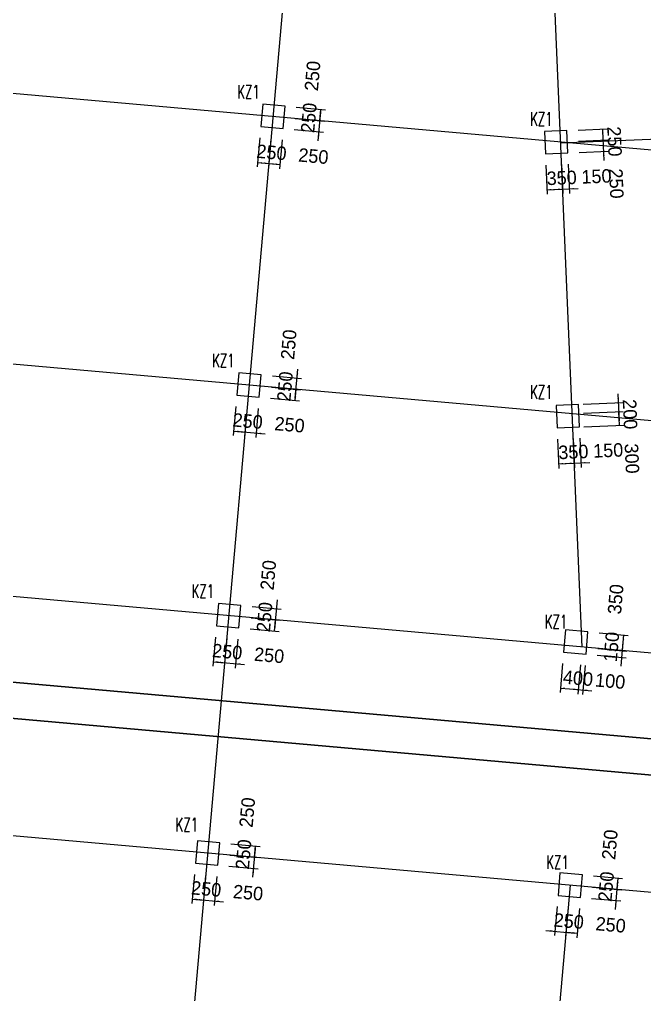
# Model space of a CAD drawing. Extents: x 387171 to 699106, y 11966 to 245688.
# Drawn here: x 638718 to 652625, y 77173 to 98863 of the extents above; entities that cross this region are included whole.
import ezdxf

# ---------------------------------------------------------------- set-up
doc = ezdxf.new("R2010")
doc.units = 0
doc.header["$LTSCALE"] = 100
doc.header["$MEASUREMENT"] = 0
for name, color, linetype in [('COLU', 7, 'Continuous'), ('DIM', 3, 'Continuous'), ('DOTE', 253, 'Continuous'), ('NUM', 7, 'Continuous')]:
    doc.layers.add(name, color=color, linetype=linetype)
doc.styles.get("Standard").update_dxf_attribs({"font": 'standard'})
doc.styles.add('tk', font='tk')
doc.dimstyles.get("Standard").update_dxf_attribs({"dimtxt": 300, "dimasz": 100, "dimexe": 100, "dimexo": 250, "dimgap": 100, "dimtad": 0, "dimtoh": 1, "dimdec": 0, "dimdsep": 46, "dimcen": 0.09, "dimclrt": 7, "dimadec": 0, "dimazin": 0, "dimtfac": 1, "dimtdec": 4, "dimtofl": 0, "dimtmove": 0, "dimatfit": 3, "dimfxl": 1, "dimtolj": 1, "dimtzin": 0, "dimarcsym": 0})

# ---------------------------------------------------------------- blocks, each defined once
blk = doc.blocks.new('*D4339')
at = {"layer": 'DIM', "color": 0, "linetype": 'ByBlock', "lineweight": -2}
for p, q in [((650690, 89528), (650717, 88878)), ((651039, 89543), (651067, 88893)), ((650713, 88978), (651063, 88993))]:
    blk.add_line(p, q, dxfattribs=at)
for points in [[(650713, 88978), (650812, 88999), (650814, 88966)], [(651063, 88993), (650964, 88972), (650962, 89006)]]:
    blk.add_solid(points, dxfattribs=at)
at = {"layer": 'DIM', "color": 7, "linetype": 'Continuous', "lineweight": -2, "insert": (651042, 89242), "char_height": 300, "width": 566.67, "attachment_point": 5, "rotation": 2.444, "style": 'tk'}
blk.add_mtext('350', dxfattribs=at)
blk = doc.blocks.new('*D434')
at = {"layer": 'DIM', "color": 0, "linetype": 'ByBlock', "lineweight": -2}
for p, q in [((651039, 89543), (651067, 88893)), ((651189, 89549), (651217, 88900)), ((650863, 88985), (651412, 89008))]:
    blk.add_line(p, q, dxfattribs=at)
for points in [[(651063, 88993), (650964, 88972), (650962, 89006)], [(651213, 89000), (651312, 89020), (651313, 88987)]]:
    blk.add_solid(points, dxfattribs=at)
at = {"layer": 'DIM', "color": 7, "linetype": 'Continuous', "lineweight": -2, "insert": (651817, 89276), "char_height": 300, "width": 476.67, "attachment_point": 5, "rotation": 2.444, "style": 'tk'}
blk.add_mtext('150', dxfattribs=at)
blk = doc.blocks.new('*D311')
at = {"layer": 'DIM', "color": 0, "linetype": 'ByBlock', "lineweight": -2}
for p, q in [((650804, 84539), (650746, 83892)), ((651202, 84504), (651145, 83856)), ((650755, 83991), (651153, 83956))]:
    blk.add_line(p, q, dxfattribs=at)
for points in [[(650755, 83991), (650856, 83999), (650853, 83966)], [(651153, 83956), (651052, 83948), (651055, 83981)]]:
    blk.add_solid(points, dxfattribs=at)
at = {"layer": 'DIM', "color": 7, "linetype": 'Continuous', "lineweight": -2, "insert": (651146, 84208), "char_height": 300, "width": 576.67, "attachment_point": 5, "rotation": 354.9316, "style": 'tk'}
blk.add_mtext('400', dxfattribs=at)
blk = doc.blocks.new('*D25')
at = {"layer": 'DIM', "color": 0, "linetype": 'ByBlock', "lineweight": -2}
for p, q in [((651202, 84504), (651145, 83856)), ((651302, 84495), (651244, 83848)), ((650954, 83974), (651452, 83929))]:
    blk.add_line(p, q, dxfattribs=at)
for points in [[(651153, 83956), (651052, 83948), (651055, 83981)], [(651253, 83947), (651354, 83955), (651351, 83922)]]:
    blk.add_solid(points, dxfattribs=at)
at = {"layer": 'DIM', "color": 7, "linetype": 'Continuous', "lineweight": -2, "insert": (651863, 84144), "char_height": 300, "width": 476.67, "attachment_point": 5, "rotation": 354.9316, "style": 'tk'}
blk.add_mtext('100', dxfattribs=at)
blk = doc.blocks.new('*D814')
at = {"layer": 'DIM', "color": 0, "linetype": 'ByBlock', "lineweight": -2}
for p, q in [((651586, 84871), (652233, 84814)), ((652103, 84474), (652152, 85022)), ((651573, 84722), (652220, 84665))]:
    blk.add_line(p, q, dxfattribs=at)
for points in [[(652134, 84823), (652126, 84924), (652159, 84921)], [(652121, 84673), (652128, 84572), (652095, 84575)]]:
    blk.add_solid(points, dxfattribs=at)
at = {"layer": 'DIM', "color": 7, "linetype": 'Continuous', "lineweight": -2, "insert": (651890, 84906), "char_height": 300, "width": 476.67, "attachment_point": 5, "rotation": 84.9316, "style": 'tk'}
blk.add_mtext('150', dxfattribs=at)
blk = doc.blocks.new('*D764')
at = {"layer": 'DIM', "color": 0, "linetype": 'ByBlock', "lineweight": -2}
for p, q in [((651617, 85220), (652264, 85163)), ((652134, 84823), (652165, 85171)), ((651586, 84871), (652233, 84814))]:
    blk.add_line(p, q, dxfattribs=at)
for points in [[(652165, 85171), (652173, 85070), (652139, 85073)], [(652134, 84823), (652126, 84924), (652159, 84921)]]:
    blk.add_solid(points, dxfattribs=at)
at = {"layer": 'DIM', "color": 7, "linetype": 'Continuous', "lineweight": -2, "insert": (651984, 85967), "char_height": 300, "width": 566.67, "attachment_point": 5, "rotation": 84.9316, "style": 'tk'}
blk.add_mtext('350', dxfattribs=at)
blk = doc.blocks.new('*D1690')
at = {"layer": 'DIM', "color": 0, "linetype": 'ByBlock', "lineweight": -2}
for p, q in [((643078, 85124), (643021, 84476)), ((643328, 85102), (643270, 84454)), ((643030, 84576), (643279, 84554))]:
    blk.add_line(p, q, dxfattribs=at)
for points in [[(643030, 84576), (643131, 84584), (643128, 84551)], [(643279, 84554), (643178, 84546), (643181, 84579)]]:
    blk.add_solid(points, dxfattribs=at)
at = {"layer": 'DIM', "color": 7, "linetype": 'Continuous', "lineweight": -2, "insert": (643341, 84799), "char_height": 300, "width": 566.67, "attachment_point": 5, "rotation": 354.9316, "style": 'tk'}
blk.add_mtext('250', dxfattribs=at)
blk = doc.blocks.new('*D1273')
at = {"layer": 'DIM', "color": 0, "linetype": 'ByBlock', "lineweight": -2}
for p, q in [((643328, 85102), (643270, 84454)), ((643577, 85080), (643519, 84432)), ((643080, 84572), (643727, 84514))]:
    blk.add_line(p, q, dxfattribs=at)
for points in [[(643279, 84554), (643178, 84546), (643181, 84579)], [(643528, 84532), (643629, 84540), (643626, 84506)]]:
    blk.add_solid(points, dxfattribs=at)
at = {"layer": 'DIM', "color": 7, "linetype": 'Continuous', "lineweight": -2, "insert": (644274, 84717), "char_height": 300, "width": 566.67, "attachment_point": 5, "rotation": 354.9316, "style": 'tk'}
blk.add_mtext('250', dxfattribs=at)
blk = doc.blocks.new('*D2163')
at = {"layer": 'DIM', "color": 0, "linetype": 'ByBlock', "lineweight": -2}
for p, q in [((643870, 85556), (644517, 85498)), ((644395, 85258), (644418, 85507)), ((643848, 85307), (644495, 85249))]:
    blk.add_line(p, q, dxfattribs=at)
for points in [[(644418, 85507), (644425, 85406), (644392, 85409)], [(644395, 85258), (644388, 85359), (644421, 85356)]]:
    blk.add_solid(points, dxfattribs=at)
at = {"layer": 'DIM', "color": 7, "linetype": 'Continuous', "lineweight": -2, "insert": (644172, 85569), "char_height": 300, "width": 566.67, "attachment_point": 5, "rotation": 84.9316, "style": 'tk'}
blk.add_mtext('250', dxfattribs=at)
blk = doc.blocks.new('*D2111')
at = {"layer": 'DIM', "color": 0, "linetype": 'ByBlock', "lineweight": -2}
for p, q in [((644400, 85308), (644457, 85955)), ((643892, 85805), (644539, 85747)), ((643870, 85556), (644517, 85498))]:
    blk.add_line(p, q, dxfattribs=at)
for points in [[(644440, 85756), (644432, 85857), (644465, 85854)], [(644418, 85507), (644425, 85406), (644392, 85409)]]:
    blk.add_solid(points, dxfattribs=at)
at = {"layer": 'DIM', "color": 7, "linetype": 'Continuous', "lineweight": -2, "insert": (644255, 86502), "char_height": 300, "width": 566.67, "attachment_point": 5, "rotation": 84.9316, "style": 'tk'}
blk.add_mtext('250', dxfattribs=at)
blk = doc.blocks.new('*D3377')
at = {"layer": 'DIM', "color": 0, "linetype": 'ByBlock', "lineweight": -2}
for p, q in [((650429, 95624), (650457, 94975)), ((650779, 95639), (650807, 94990)), ((650453, 95075), (650803, 95090))]:
    blk.add_line(p, q, dxfattribs=at)
for points in [[(650453, 95075), (650552, 95096), (650553, 95062)], [(650803, 95090), (650703, 95069), (650702, 95102)]]:
    blk.add_solid(points, dxfattribs=at)
at = {"layer": 'DIM', "color": 7, "linetype": 'Continuous', "lineweight": -2, "insert": (650782, 95339), "char_height": 300, "width": 566.67, "attachment_point": 5, "rotation": 2.444, "style": 'tk'}
blk.add_mtext('350', dxfattribs=at)
blk = doc.blocks.new('*D3262')
at = {"layer": 'DIM', "color": 0, "linetype": 'ByBlock', "lineweight": -2}
for p, q in [((650779, 95639), (650807, 94990)), ((650929, 95645), (650957, 94996)), ((650603, 95081), (651152, 95104))]:
    blk.add_line(p, q, dxfattribs=at)
for points in [[(650803, 95090), (650703, 95069), (650702, 95102)], [(650952, 95096), (651052, 95117), (651053, 95084)]]:
    blk.add_solid(points, dxfattribs=at)
at = {"layer": 'DIM', "color": 7, "linetype": 'Continuous', "lineweight": -2, "insert": (651556, 95372), "char_height": 300, "width": 476.67, "attachment_point": 5, "rotation": 2.444, "style": 'tk'}
blk.add_mtext('150', dxfattribs=at)
blk = doc.blocks.new('*D2905')
at = {"layer": 'DIM', "color": 0, "linetype": 'ByBlock', "lineweight": -2}
for p, q in [((651726, 95729), (651698, 96379)), ((651157, 96156), (651807, 96183)), ((651168, 95906), (651817, 95934))]:
    blk.add_line(p, q, dxfattribs=at)
for points in [[(651707, 96179), (651686, 96278), (651719, 96280)], [(651718, 95929), (651738, 95830), (651705, 95829)]]:
    blk.add_solid(points, dxfattribs=at)
at = {"layer": 'DIM', "color": 7, "linetype": 'Continuous', "lineweight": -2, "insert": (651998, 95214), "char_height": 300, "width": 566.67, "attachment_point": 5, "rotation": 272.444, "style": 'tk'}
blk.add_mtext('250', dxfattribs=at)
blk = doc.blocks.new('*D3819')
at = {"layer": 'DIM', "color": 0, "linetype": 'ByBlock', "lineweight": -2}
for p, q in [((651147, 96405), (651796, 96433)), ((651707, 96179), (651696, 96429)), ((651157, 96156), (651807, 96183))]:
    blk.add_line(p, q, dxfattribs=at)
for points in [[(651696, 96429), (651717, 96330), (651684, 96328)], [(651707, 96179), (651686, 96278), (651719, 96280)]]:
    blk.add_solid(points, dxfattribs=at)
at = {"layer": 'DIM', "color": 7, "linetype": 'Continuous', "lineweight": -2, "insert": (651958, 96150), "char_height": 300, "width": 566.67, "attachment_point": 5, "rotation": 272.444, "style": 'tk'}
blk.add_mtext('250', dxfattribs=at)
blk = doc.blocks.new('*D1814')
at = {"layer": 'DIM', "color": 0, "linetype": 'ByBlock', "lineweight": -2}
for p, q in [((644064, 96230), (644006, 95583)), ((644313, 96208), (644255, 95561)), ((644015, 95682), (644264, 95660))]:
    blk.add_line(p, q, dxfattribs=at)
for points in [[(644015, 95682), (644116, 95690), (644113, 95657)], [(644264, 95660), (644163, 95653), (644166, 95686)]]:
    blk.add_solid(points, dxfattribs=at)
at = {"layer": 'DIM', "color": 7, "linetype": 'Continuous', "lineweight": -2, "insert": (644326, 95906), "char_height": 300, "width": 566.67, "attachment_point": 5, "rotation": 354.9316, "style": 'tk'}
blk.add_mtext('250', dxfattribs=at)
blk = doc.blocks.new('*D1776')
at = {"layer": 'DIM', "color": 0, "linetype": 'ByBlock', "lineweight": -2}
for p, q in [((644313, 96208), (644255, 95561)), ((644562, 96186), (644504, 95539)), ((644264, 95660), (644513, 95638))]:
    blk.add_line(p, q, dxfattribs=at)
for points in [[(644264, 95660), (644365, 95668), (644362, 95635)], [(644513, 95638), (644412, 95631), (644415, 95664)]]:
    blk.add_solid(points, dxfattribs=at)
at = {"layer": 'DIM', "color": 7, "linetype": 'Continuous', "lineweight": -2, "insert": (645259, 95823), "char_height": 300, "width": 566.67, "attachment_point": 5, "rotation": 354.9316, "style": 'tk'}
blk.add_mtext('250', dxfattribs=at)
blk = doc.blocks.new('*D1355')
at = {"layer": 'DIM', "color": 0, "linetype": 'ByBlock', "lineweight": -2}
for p, q in [((645363, 96165), (645420, 96813)), ((644855, 96662), (645502, 96605)), ((644833, 96413), (645480, 96356))]:
    blk.add_line(p, q, dxfattribs=at)
for points in [[(645403, 96614), (645395, 96715), (645428, 96712)], [(645381, 96365), (645388, 96263), (645355, 96266)]]:
    blk.add_solid(points, dxfattribs=at)
at = {"layer": 'DIM', "color": 7, "linetype": 'Continuous', "lineweight": -2, "insert": (645157, 96676), "char_height": 300, "width": 566.67, "attachment_point": 5, "rotation": 84.9316, "style": 'tk'}
blk.add_mtext('250', dxfattribs=at)
blk = doc.blocks.new('*D2231')
at = {"layer": 'DIM', "color": 0, "linetype": 'ByBlock', "lineweight": -2}
for p, q in [((644877, 96911), (645524, 96854)), ((645403, 96614), (645425, 96863)), ((644855, 96662), (645502, 96605))]:
    blk.add_line(p, q, dxfattribs=at)
for points in [[(645425, 96863), (645432, 96761), (645399, 96764)], [(645403, 96614), (645395, 96715), (645428, 96712)]]:
    blk.add_solid(points, dxfattribs=at)
at = {"layer": 'DIM', "color": 7, "linetype": 'Continuous', "lineweight": -2, "insert": (645240, 97608), "char_height": 300, "width": 566.67, "attachment_point": 5, "rotation": 84.9316, "style": 'tk'}
blk.add_mtext('250', dxfattribs=at)
blk = doc.blocks.new('*D1694')
at = {"layer": 'DIM', "color": 0, "linetype": 'ByBlock', "lineweight": -2}
for p, q in [((643533, 90254), (643476, 89606)), ((643782, 90232), (643725, 89584)), ((643485, 89706), (643734, 89684))]:
    blk.add_line(p, q, dxfattribs=at)
for points in [[(643485, 89706), (643586, 89714), (643583, 89681)], [(643734, 89684), (643633, 89676), (643636, 89709)]]:
    blk.add_solid(points, dxfattribs=at)
at = {"layer": 'DIM', "color": 7, "linetype": 'Continuous', "lineweight": -2, "insert": (643796, 89929), "char_height": 300, "width": 566.67, "attachment_point": 5, "rotation": 354.9316, "style": 'tk'}
blk.add_mtext('250', dxfattribs=at)
blk = doc.blocks.new('*D1354')
at = {"layer": 'DIM', "color": 0, "linetype": 'ByBlock', "lineweight": -2}
for p, q in [((643782, 90232), (643725, 89584)), ((644032, 90210), (643974, 89562)), ((643535, 89702), (644182, 89644))]:
    blk.add_line(p, q, dxfattribs=at)
for points in [[(643734, 89684), (643633, 89676), (643636, 89709)], [(643983, 89662), (644084, 89670), (644081, 89636)]]:
    blk.add_solid(points, dxfattribs=at)
at = {"layer": 'DIM', "color": 7, "linetype": 'Continuous', "lineweight": -2, "insert": (644729, 89847), "char_height": 300, "width": 566.67, "attachment_point": 5, "rotation": 354.9316, "style": 'tk'}
blk.add_mtext('250', dxfattribs=at)
blk = doc.blocks.new('*D2304')
at = {"layer": 'DIM', "color": 0, "linetype": 'ByBlock', "lineweight": -2}
for p, q in [((644325, 90686), (644972, 90628)), ((644850, 90388), (644873, 90637)), ((644303, 90437), (644950, 90379))]:
    blk.add_line(p, q, dxfattribs=at)
for points in [[(644850, 90388), (644843, 90489), (644876, 90486)], [(644873, 90637), (644880, 90536), (644847, 90539)]]:
    blk.add_solid(points, dxfattribs=at)
at = {"layer": 'DIM', "color": 7, "linetype": 'Continuous', "lineweight": -2, "insert": (644627, 90699), "char_height": 300, "width": 566.67, "attachment_point": 5, "rotation": 84.9316, "style": 'tk'}
blk.add_mtext('250', dxfattribs=at)
blk = doc.blocks.new('*D2197')
at = {"layer": 'DIM', "color": 0, "linetype": 'ByBlock', "lineweight": -2}
for p, q in [((644347, 90935), (644994, 90877)), ((644855, 90438), (644912, 91085)), ((644325, 90686), (644972, 90628))]:
    blk.add_line(p, q, dxfattribs=at)
for points in [[(644895, 90886), (644887, 90987), (644920, 90984)], [(644873, 90637), (644880, 90536), (644847, 90539)]]:
    blk.add_solid(points, dxfattribs=at)
at = {"layer": 'DIM', "color": 7, "linetype": 'Continuous', "lineweight": -2, "insert": (644710, 91632), "char_height": 300, "width": 566.67, "attachment_point": 5, "rotation": 84.9316, "style": 'tk'}
blk.add_mtext('250', dxfattribs=at)
blk = doc.blocks.new('*D4408')
at = {"layer": 'DIM', "color": 0, "linetype": 'ByBlock', "lineweight": -2}
for p, q in [((650679, 79129), (650621, 78482)), ((650928, 79107), (650870, 78460)), ((650431, 78599), (651078, 78541))]:
    blk.add_line(p, q, dxfattribs=at)
for points in [[(650630, 78581), (650529, 78573), (650532, 78607)], [(650879, 78559), (650980, 78567), (650977, 78534)]]:
    blk.add_solid(points, dxfattribs=at)
at = {"layer": 'DIM', "color": 7, "linetype": 'Continuous', "lineweight": -2, "insert": (650941, 78805), "char_height": 300, "width": 566.67, "attachment_point": 5, "rotation": 354.9316, "style": 'tk'}
blk.add_mtext('250', dxfattribs=at)
blk = doc.blocks.new('*D505')
at = {"layer": 'DIM', "color": 0, "linetype": 'ByBlock', "lineweight": -2}
for p, q in [((650928, 79107), (650870, 78460)), ((651177, 79085), (651119, 78437)), ((650879, 78559), (651128, 78537))]:
    blk.add_line(p, q, dxfattribs=at)
for points in [[(650879, 78559), (650980, 78567), (650977, 78534)], [(651128, 78537), (651027, 78529), (651030, 78562)]]:
    blk.add_solid(points, dxfattribs=at)
at = {"layer": 'DIM', "color": 7, "linetype": 'Continuous', "lineweight": -2, "insert": (651874, 78722), "char_height": 300, "width": 566.67, "attachment_point": 5, "rotation": 354.9316, "style": 'tk'}
blk.add_mtext('250', dxfattribs=at)
blk = doc.blocks.new('*D225')
at = {"layer": 'DIM', "color": 0, "linetype": 'ByBlock', "lineweight": -2}
for p, q in [((651978, 79064), (652035, 79711)), ((651470, 79561), (652117, 79503)), ((651448, 79312), (652095, 79254))]:
    blk.add_line(p, q, dxfattribs=at)
for points in [[(652018, 79512), (652010, 79613), (652043, 79610)], [(651996, 79263), (652003, 79162), (651970, 79165)]]:
    blk.add_solid(points, dxfattribs=at)
at = {"layer": 'DIM', "color": 7, "linetype": 'Continuous', "lineweight": -2, "insert": (651772, 79574), "char_height": 300, "width": 566.67, "attachment_point": 5, "rotation": 84.9316, "style": 'tk'}
blk.add_mtext('250', dxfattribs=at)
blk = doc.blocks.new('*D1327')
at = {"layer": 'DIM', "color": 0, "linetype": 'ByBlock', "lineweight": -2}
for p, q in [((651492, 79810), (652139, 79752)), ((652018, 79512), (652040, 79761)), ((651470, 79561), (652117, 79503))]:
    blk.add_line(p, q, dxfattribs=at)
for points in [[(652018, 79512), (652010, 79613), (652043, 79610)], [(652040, 79761), (652048, 79660), (652014, 79663)]]:
    blk.add_solid(points, dxfattribs=at)
at = {"layer": 'DIM', "color": 7, "linetype": 'Continuous', "lineweight": -2, "insert": (651855, 80507), "char_height": 300, "width": 566.67, "attachment_point": 5, "rotation": 84.9316, "style": 'tk'}
blk.add_mtext('250', dxfattribs=at)
blk = doc.blocks.new('*D1042')
at = {"layer": 'DIM', "color": 0, "linetype": 'ByBlock', "lineweight": -2}
for p, q in [((642610, 79845), (642553, 79197)), ((642859, 79823), (642802, 79175)), ((642562, 79297), (642811, 79275))]:
    blk.add_line(p, q, dxfattribs=at)
for points in [[(642562, 79297), (642663, 79305), (642660, 79271)], [(642811, 79275), (642710, 79267), (642713, 79300)]]:
    blk.add_solid(points, dxfattribs=at)
at = {"layer": 'DIM', "color": 7, "linetype": 'Continuous', "lineweight": -2, "insert": (642873, 79520), "char_height": 300, "width": 566.67, "attachment_point": 5, "rotation": 354.9316, "style": 'tk'}
blk.add_mtext('250', dxfattribs=at)
blk = doc.blocks.new('*D1867')
at = {"layer": 'DIM', "color": 0, "linetype": 'ByBlock', "lineweight": -2}
for p, q in [((642859, 79823), (642802, 79175)), ((643108, 79800), (643051, 79153)), ((642611, 79292), (643259, 79235))]:
    blk.add_line(p, q, dxfattribs=at)
for points in [[(642811, 79275), (642710, 79267), (642713, 79300)], [(643060, 79253), (643161, 79260), (643158, 79227)]]:
    blk.add_solid(points, dxfattribs=at)
at = {"layer": 'DIM', "color": 7, "linetype": 'Continuous', "lineweight": -2, "insert": (643805, 79437), "char_height": 300, "width": 566.67, "attachment_point": 5, "rotation": 354.9316, "style": 'tk'}
blk.add_mtext('250', dxfattribs=at)
blk = doc.blocks.new('*D1780')
at = {"layer": 'DIM', "color": 0, "linetype": 'ByBlock', "lineweight": -2}
for p, q in [((643402, 80276), (644049, 80219)), ((643910, 79780), (643967, 80427)), ((643379, 80027), (644027, 79970))]:
    blk.add_line(p, q, dxfattribs=at)
for points in [[(643949, 80228), (643942, 80329), (643975, 80326)], [(643927, 79979), (643935, 79878), (643902, 79881)]]:
    blk.add_solid(points, dxfattribs=at)
at = {"layer": 'DIM', "color": 7, "linetype": 'Continuous', "lineweight": -2, "insert": (643704, 80290), "char_height": 300, "width": 566.67, "attachment_point": 5, "rotation": 84.9316, "style": 'tk'}
blk.add_mtext('250', dxfattribs=at)
blk = doc.blocks.new('*D1491')
at = {"layer": 'DIM', "color": 0, "linetype": 'ByBlock', "lineweight": -2}
for p, q in [((643424, 80525), (644071, 80468)), ((643949, 80228), (643971, 80477)), ((643402, 80276), (644049, 80219))]:
    blk.add_line(p, q, dxfattribs=at)
for points in [[(643971, 80477), (643979, 80376), (643946, 80379)], [(643949, 80228), (643942, 80329), (643975, 80326)]]:
    blk.add_solid(points, dxfattribs=at)
at = {"layer": 'DIM', "color": 7, "linetype": 'Continuous', "lineweight": -2, "insert": (643787, 81223), "char_height": 300, "width": 566.67, "attachment_point": 5, "rotation": 84.9316, "style": 'tk'}
blk.add_mtext('250', dxfattribs=at)
blk = doc.blocks.new('*D2097')
at = {"layer": 'DIM', "color": 0, "linetype": 'ByBlock', "lineweight": -2}
for p, q in [((652033, 90536), (652059, 89936)), ((651257, 90303), (652141, 90340)), ((651266, 90103), (652150, 90141))]:
    blk.add_line(p, q, dxfattribs=at)
for points in [[(652041, 90336), (652021, 90435), (652054, 90437)], [(652050, 90136), (652071, 90037), (652038, 90036)]]:
    blk.add_solid(points, dxfattribs=at)
at = {"layer": 'DIM', "color": 7, "linetype": 'Continuous', "lineweight": -2, "insert": (652303, 90082), "char_height": 300, "width": 566.67, "attachment_point": 5, "rotation": 272.444, "style": 'tk'}
blk.add_mtext('200', dxfattribs=at)
blk = doc.blocks.new('*D49')
at = {"layer": 'DIM', "color": 0, "linetype": 'ByBlock', "lineweight": -2}
for p, q in [((651266, 90103), (652150, 90141)), ((652050, 90136), (652063, 89837)), ((651278, 89803), (652163, 89841))]:
    blk.add_line(p, q, dxfattribs=at)
for points in [[(652050, 90136), (652071, 90037), (652038, 90036)], [(652063, 89837), (652042, 89936), (652075, 89937)]]:
    blk.add_solid(points, dxfattribs=at)
at = {"layer": 'DIM', "color": 7, "linetype": 'Continuous', "lineweight": -2, "insert": (652345, 89096), "char_height": 300, "width": 566.67, "attachment_point": 5, "rotation": 272.444, "style": 'tk'}
blk.add_mtext('300', dxfattribs=at)
blk = doc.blocks.new('后浇带现场')
at = {"color": 6, "lineweight": 30}
for points in [[(821257, 720830), (821257, 688843), (805860, 662656), (825600, 651049), (814026, 631365), (812236, 611185), (845904, 608199)], [(822057, 720830), (822057, 688625), (806955, 662940), (826695, 651333), (814807, 631115), (813104, 611911), (845975, 608996)]]:
    blk.add_lwpolyline(points, dxfattribs=at)

msp = doc.modelspace()

# ---------------------------------------------------------------- linework, layer by layer
at = {"layer": 'COLU'}
for points in [[(644085.6, 96479.4), (644583.7, 96435.2), (644627.8, 96933.2), (644129.8, 96977.4)], [(650418.7, 95873.9), (650918.3, 95895.2), (650897, 96394.7), (650397.4, 96373.4)], [(643555.5, 90502.8), (644053.6, 90458.6), (644097.8, 90956.7), (643599.7, 91000.9)], [(650679, 89777.5), (651178.5, 89798.8), (651157.2, 90298.3), (650657.6, 90277)], [(643100.6, 85372.9), (643598.6, 85328.8), (643642.8, 85826.8), (643144.7, 85871)], [(650825.7, 84788.2), (651323.7, 84744), (651367.9, 85242.1), (650869.8, 85286.2)], [(642632.3, 80093.7), (643130.4, 80049.5), (643174.6, 80547.5), (642676.5, 80591.7)], [(650700.7, 79378.1), (651198.7, 79333.9), (651242.9, 79832), (650744.9, 79876.1)]]:
    msp.add_lwpolyline(points, close=True, dxfattribs=at)
at = {"layer": 'DOTE'}
for p, q in [((651237.4, 84902.3), (646702.6, 191147.6)), ((644842.6, 102184.8), (639406.7, 40893.9)), ((666469.9, 94745), (595896.9, 101004.2)), ((663847, 96669.3), (650759, 96110.7)), ((665939.9, 88768.5), (595366.9, 95027.7)), ((665484.9, 83638.6), (587740.1, 90533.9)), ((665016.7, 78359.4), (587271.8, 85254.6)), ((650971.8, 79605), (647475, 40178.3))]:
    msp.add_line(p, q, dxfattribs=at)

# ---------------------------------------------------------------- block references
at = {"color": 3, "lineweight": 30}
msp.add_blockref('后浇带现场', (-182998.7, -527042.1), dxfattribs=at)

# ---------------------------------------------------------------- texts
at = {"layer": 'NUM', "color": 200, "width": 0.7}
for p in [(643563.8, 97104.2), (650080.2, 96500.8), (643003.2, 91127.6), (650079.4, 90425), (642548.2, 85997.7), (650406.5, 85316.1), (642189.5, 80802.7), (650439.8, 79966.1)]:
    msp.add_text('KZ1', height=300, dxfattribs=at).set_placement(p)

# ---------------------------------------------------------------- dimensions: what is measured, and where the dimension line sits
at = {"layer": 'DIM', "color": 200}
for p1, p2, distance, picture, middle in [((644605.7, 96684.2), (644627.8, 96933.2), -800, '*D2231', (645194.9, 97101.9)), ((644583.7, 96435.2), (644605.7, 96684.2), -800, '*D1355', (645112.2, 96169.4)), ((650907.6, 96145), (650897, 96394.7), -800, '*D3819', (651936.7, 96657.4)), ((644085.6, 96479.4), (644334.6, 96457.3), -800, '*D1814', (643819.8, 95950.8)), ((644334.6, 96457.3), (644583.7, 96435.2), -800, '*D1776', (644752.3, 95868.1)), ((650918.3, 95895.2), (650907.6, 96145), -800, '*D2905', (651976.6, 95722.1)), ((650418.7, 95873.9), (650768.4, 95888.8), -800, '*D3377', (650224.3, 95315.1)), ((650768.4, 95888.8), (650918.3, 95895.2), -800, '*D3262', (651143.5, 95354.3)), ((644075.7, 90707.7), (644097.8, 90956.7), -800, '*D2197', (644664.9, 91125.3)), ((644053.6, 90458.6), (644075.7, 90707.7), -800, '*D2304', (644582.2, 90192.8)), ((643555.5, 90502.8), (643804.6, 90480.7), -800, '*D1694', (643289.7, 89974.2)), ((643804.6, 90480.7), (644053.6, 90458.6), -800, '*D1354', (644222.2, 89891.5)), ((651007.3, 90292), (651015.8, 90092.1), 1035.1, '*D2097', (652282, 90564.6)), ((651028.6, 89792.4), (651178.5, 89798.8), -800, '*D434', (651403.7, 89257.9)), ((650679, 89777.5), (651028.6, 89792.4), -800, '*D4339', (650484.5, 89218.7)), ((643620.7, 85577.8), (643642.8, 85826.8), -800, '*D2111', (644209.9, 85995.5)), ((651337, 84893.4), (651367.9, 85242.1), -800, '*D764', (651935, 85410.7)), ((643598.6, 85328.8), (643620.7, 85577.8), -800, '*D2163', (644127.2, 85063)), ((643100.6, 85372.9), (643349.6, 85350.9), -800, '*D1690', (642834.8, 84844.4)), ((643349.6, 85350.9), (643598.6, 85328.8), -800, '*D1273', (643767.3, 84761.7)), ((651323.7, 84744), (651337, 84893.4), -800, '*D814', (651853.7, 84494.3)), ((650825.7, 84788.2), (651224.1, 84752.9), -800, '*D311', (650559.9, 84259.6)), ((651224.1, 84752.9), (651323.7, 84744), -800, '*D25', (651476.3, 84178.3)), ((643152.5, 80298.5), (643174.6, 80547.5), -800, '*D1491', (643741.7, 80716.2)), ((651220.8, 79582.9), (651242.9, 79832), -800, '*D1327', (651810, 80000.6)), ((643130.4, 80049.5), (643152.5, 80298.5), -800, '*D1780', (643659, 79783.7)), ((642632.3, 80093.7), (642881.4, 80071.6), -800, '*D1042', (642366.5, 79565.1)), ((642881.4, 80071.6), (643130.4, 80049.5), -800, '*D1867', (643299, 79482.4)), ((651198.7, 79333.9), (651220.8, 79582.9), -800, '*D225', (651727.3, 79068.1)), ((650700.7, 79378.1), (650949.7, 79356), -800, '*D4408', (650434.9, 78849.5)), ((650949.7, 79356), (651198.7, 79333.9), -800, '*D505', (651367.4, 78766.8))]:
    dim = msp.add_aligned_dim(p1=p1, p2=p2, distance=distance, dimstyle='Standard', dxfattribs=at)
    dim.commit()
    dim.dimension.update_dxf_attribs({"geometry": picture, "text_midpoint": middle})
dim = msp.add_linear_dim(base=(652062.8, 89836.5), p1=(651015.8, 90092.1), p2=(651028.6, 89792.4), angle=92.44399, dimstyle='Standard', dxfattribs=at)
dim.commit()
dim.dimension.update_dxf_attribs({"geometry": '*D49', "text_midpoint": (652321.9, 89629.3)})

doc.saveas('drawing.dxf')
